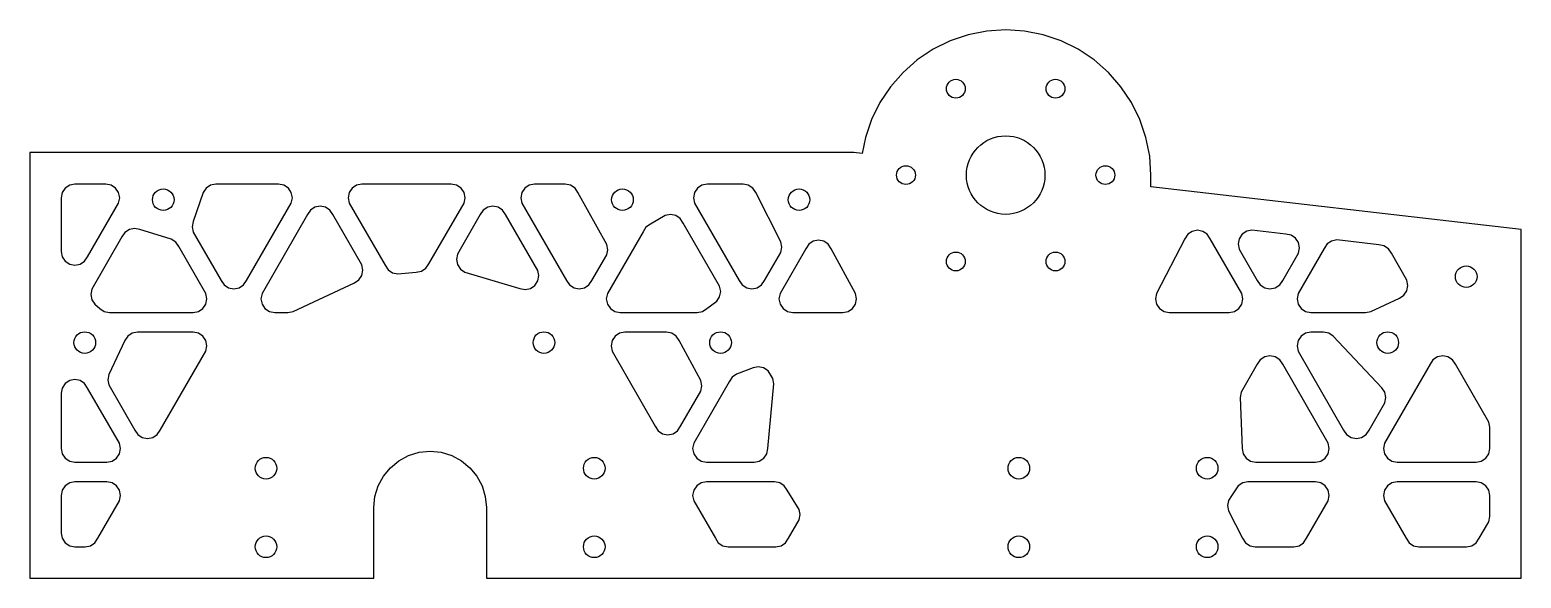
# Model space of a CAD drawing. Header units: millimetres. Extents: x 0 to 380, y 0 to 140.
import ezdxf

# ---------------------------------------------------------------- set-up
doc = ezdxf.new("R2010")
doc.units = ezdxf.units.MM

msp = doc.modelspace()

# ---------------------------------------------------------------- linework, layer by layer
at = {"layer": 'CUT'}
for points in [[(0, 108.4), (0, 0), (87.66, 0), (87.66, 18), (87.94, 20.8), (88.75, 23.49), (90.08, 25.97), (91.86, 28.14), (94.03, 29.92), (96.51, 31.25), (99.2, 32.06), (102, 32.34), (104.8, 32.06), (107.49, 31.25), (109.97, 29.92), (112.14, 28.14), (113.92, 25.97), (115.25, 23.49), (116.06, 20.8), (116.34, 18), (116.34, 0), (380, 0), (380, 88.8), (285.65, 99.68), (285.65, 102.67), (285.34, 107.5), (284.39, 112.25), (282.84, 116.83), (280.7, 121.17), (278.01, 125.19), (274.82, 128.83), (271.18, 132.02), (267.15, 134.71), (262.81, 136.85), (258.23, 138.41), (253.48, 139.35), (248.65, 139.67), (243.82, 139.35), (239.08, 138.41), (234.5, 136.85), (230.15, 134.71), (226.13, 132.02), (222.49, 128.83), (219.3, 125.19), (216.61, 121.17), (214.47, 116.83), (212.91, 112.25), (212.1, 108.16), (210, 108.4)], [(8, 83.22), (8.27, 81.88), (9.03, 80.75), (10.16, 79.99), (11.5, 79.72), (12.84, 79.99), (13.97, 80.75), (14.73, 81.88), (22.63, 95.56), (22.9, 96.9), (22.63, 98.24), (21.87, 99.37), (20.74, 100.13), (19.4, 100.4), (11.5, 100.4), (10.16, 100.13), (9.03, 99.37), (8.27, 98.24), (8, 96.9)], [(41.37, 89.51), (41.63, 88.17), (48.77, 75.82), (49.53, 74.68), (50.66, 73.92), (52, 73.66), (53.34, 73.92), (54.47, 74.68), (55.23, 75.82), (66.63, 95.56), (66.9, 96.9), (66.63, 98.24), (65.87, 99.37), (64.74, 100.13), (63.4, 100.4), (47.36, 100.4), (46.02, 100.13), (44.89, 99.37), (44.13, 98.24), (41.63, 90.85)], [(81.1, 96.9), (81.37, 95.56), (90.53, 79.7), (91.29, 78.56), (92.42, 77.8), (93.76, 77.53), (98.46, 77.92), (99.8, 78.19), (100.94, 78.95), (101.7, 80.09), (110.63, 95.56), (110.9, 96.9), (110.63, 98.24), (109.87, 99.37), (108.74, 100.13), (107.4, 100.4), (84.6, 100.4), (83.26, 100.13), (82.13, 99.37), (81.37, 98.24)], [(125.1, 96.9), (125.37, 95.56), (136.77, 75.82), (137.53, 74.68), (138.66, 73.92), (140, 73.66), (141.34, 73.92), (142.47, 74.68), (143.23, 75.82), (146.99, 82.33), (147.26, 83.67), (146.99, 85), (139.67, 98.24), (138.92, 99.37), (137.78, 100.13), (136.44, 100.4), (128.6, 100.4), (127.26, 100.13), (126.13, 99.37), (125.37, 98.24)], [(169.1, 96.9), (169.37, 95.56), (180.77, 75.82), (181.53, 74.68), (182.66, 73.92), (184, 73.66), (185.34, 73.92), (186.47, 74.68), (187.23, 75.82), (191.35, 82.96), (191.62, 84.29), (191.35, 85.63), (184.97, 98.24), (184.21, 99.37), (183.07, 100.13), (181.73, 100.4), (172.6, 100.4), (171.26, 100.13), (170.13, 99.37), (169.37, 98.24)], [(58.89, 71.16), (59.16, 69.82), (59.92, 68.68), (61.05, 67.92), (62.39, 67.66), (65.77, 67.66), (67.11, 67.92), (82.73, 75.23), (83.86, 75.99), (84.62, 77.12), (84.89, 78.46), (84.62, 79.8), (77.23, 92.6), (76.47, 93.74), (75.34, 94.5), (74, 94.76), (72.66, 94.5), (71.53, 93.74), (70.77, 92.6), (59.16, 72.5)], [(108.7, 81.21), (108.96, 79.87), (109.72, 78.74), (110.86, 77.98), (124.86, 73.82), (126.2, 73.56), (127.54, 73.82), (128.68, 74.58), (129.44, 75.72), (129.7, 77.06), (129.44, 78.4), (121.23, 92.6), (120.47, 93.74), (119.34, 94.5), (118, 94.76), (116.66, 94.5), (115.53, 93.74), (114.77, 92.6), (108.96, 82.55)], [(146.89, 71.16), (147.16, 69.82), (147.92, 68.68), (149.05, 67.92), (150.39, 67.66), (170.05, 67.66), (171.39, 67.92), (172.53, 68.68), (175.01, 70.53), (175.77, 71.67), (176.04, 73.01), (175.77, 74.35), (166.47, 90.46), (165.71, 91.6), (164.57, 92.36), (163.23, 92.62), (161.9, 92.36), (158.14, 90.13), (157, 89.37), (156.25, 88.24), (147.16, 72.5)], [(15.54, 72.27), (15.8, 70.93), (16.56, 69.8), (17.8, 68.68), (18.94, 67.92), (20.28, 67.66), (41.61, 67.66), (42.95, 67.92), (44.08, 68.68), (44.84, 69.82), (45.11, 71.16), (44.84, 72.5), (37.95, 84.44), (37.19, 85.57), (36.05, 86.33), (28.05, 88.8), (26.71, 89.07), (25.37, 88.8), (24.24, 88.04), (23.48, 86.91), (15.8, 73.61)], [(286.84, 71.16), (287.1, 69.82), (287.86, 68.68), (289, 67.92), (290.34, 67.66), (305.61, 67.66), (306.95, 67.92), (308.08, 68.68), (308.84, 69.82), (309.11, 71.16), (308.84, 72.5), (300.79, 86.45), (300.03, 87.59), (298.89, 88.34), (297.55, 88.61), (296.21, 88.34), (295.08, 87.59), (294.32, 86.45), (287.1, 72.5)], [(307.9, 85.13), (308.16, 83.79), (312.77, 75.82), (313.53, 74.68), (314.66, 73.92), (316, 73.66), (317.34, 73.92), (318.47, 74.68), (319.23, 75.82), (323.26, 82.8), (323.53, 84.14), (323.26, 85.48), (322.5, 86.61), (321.37, 87.37), (320.03, 87.64), (311.4, 88.63), (310.06, 88.37), (308.92, 87.61), (308.16, 86.47)], [(190.89, 71.16), (191.16, 69.82), (191.92, 68.68), (193.05, 67.92), (194.39, 67.66), (207.15, 67.66), (208.49, 67.92), (209.62, 68.68), (210.38, 69.82), (210.65, 71.16), (210.38, 72.5), (204.21, 83.91), (203.45, 85.04), (202.32, 85.8), (200.98, 86.07), (199.64, 85.8), (198.5, 85.04), (197.75, 83.91), (191.16, 72.5)], [(322.89, 71.16), (323.16, 69.82), (323.92, 68.68), (325.05, 67.92), (326.39, 67.66), (340.35, 67.66), (341.69, 67.92), (348.98, 71.33), (350.12, 72.09), (350.87, 73.22), (351.14, 74.56), (350.87, 75.9), (346.92, 82.75), (346.16, 83.89), (345.03, 84.64), (343.69, 84.91), (333.02, 86.14), (331.68, 85.87), (330.55, 85.12), (329.79, 83.98), (323.16, 72.5)], [(19.86, 50.55), (20.13, 49.21), (26.77, 37.71), (27.53, 36.58), (28.66, 35.82), (30, 35.55), (31.34, 35.82), (32.47, 36.58), (33.23, 37.71), (44.84, 57.82), (45.11, 59.16), (44.84, 60.5), (44.08, 61.63), (42.95, 62.39), (41.61, 62.66), (27.42, 62.66), (26.08, 62.39), (24.95, 61.63), (24.19, 60.5), (20.13, 51.89)], [(148.1, 59.16), (148.37, 57.82), (159.33, 38.69), (160.09, 37.55), (161.22, 36.79), (162.56, 36.53), (163.9, 36.79), (165.04, 37.55), (165.8, 38.69), (170.97, 47.65), (171.24, 48.99), (170.97, 50.33), (165.49, 60.5), (164.73, 61.63), (163.59, 62.39), (162.25, 62.66), (151.6, 62.66), (150.26, 62.39), (149.13, 61.63), (148.37, 60.5)], [(322.89, 59.16), (323.16, 57.82), (334.77, 37.71), (335.53, 36.58), (336.66, 35.82), (338, 35.55), (339.34, 35.82), (340.47, 36.58), (341.23, 37.71), (345.25, 44.67), (345.51, 46.01), (345.25, 47.35), (344.49, 48.48), (332.09, 61.63), (330.95, 62.39), (329.61, 62.66), (326.39, 62.66), (325.05, 62.39), (323.92, 61.63), (323.16, 60.5)], [(168.89, 33.05), (169.16, 31.71), (169.92, 30.58), (171.05, 29.82), (172.39, 29.55), (184.53, 29.55), (185.87, 29.82), (187.01, 30.58), (187.77, 31.71), (188.03, 33.05), (189.6, 49.52), (189.33, 50.86), (188.85, 51.7), (188.09, 52.83), (186.96, 53.59), (185.62, 53.86), (184.28, 53.59), (180.09, 51.94), (178.95, 51.18), (178.2, 50.04), (169.16, 34.39)], [(308.37, 46), (308.87, 33.05), (309.14, 31.71), (309.9, 30.58), (311.03, 29.82), (312.37, 29.55), (327.61, 29.55), (328.95, 29.82), (330.08, 30.58), (330.84, 31.71), (331.11, 33.05), (330.84, 34.39), (319.23, 54.5), (318.47, 55.63), (317.34, 56.39), (316, 56.66), (314.66, 56.39), (313.53, 55.63), (312.77, 54.5), (308.64, 47.34)], [(344.89, 33.05), (345.16, 31.71), (345.92, 30.58), (347.05, 29.82), (348.39, 29.55), (368.5, 29.55), (369.84, 29.82), (370.97, 30.58), (371.73, 31.71), (372, 33.05), (372, 38.44), (371.73, 39.77), (363.23, 54.5), (362.47, 55.63), (361.34, 56.39), (360, 56.66), (358.66, 56.39), (357.53, 55.63), (356.77, 54.5), (345.16, 34.39)], [(8, 33.05), (8.27, 31.71), (9.03, 30.58), (10.16, 29.82), (11.5, 29.55), (19.61, 29.55), (20.95, 29.82), (22.08, 30.58), (22.84, 31.71), (23.11, 33.05), (22.84, 34.39), (14.73, 48.43), (13.97, 49.57), (12.84, 50.33), (11.5, 50.6), (10.16, 50.33), (9.03, 49.57), (8.27, 48.43), (8, 47.1)], [(8, 11.5), (8.27, 10.16), (9.03, 9.03), (10.16, 8.27), (11.5, 8), (14.09, 8), (15.43, 8.27), (16.57, 9.03), (17.33, 10.16), (22.84, 19.71), (23.11, 21.05), (22.84, 22.39), (22.08, 23.53), (20.95, 24.29), (19.61, 24.55), (11.5, 24.55), (10.16, 24.29), (9.03, 23.53), (8.27, 22.39), (8, 21.05)], [(168.89, 21.05), (169.16, 19.71), (174.67, 10.16), (175.43, 9.03), (176.57, 8.27), (177.91, 8), (190.09, 8), (191.43, 8.27), (192.57, 9.03), (193.33, 10.16), (196.03, 14.84), (196.29, 16.18), (196.03, 17.52), (192.97, 22.39), (192.21, 23.53), (191.08, 24.29), (189.74, 24.55), (172.39, 24.55), (171.05, 24.29), (169.92, 23.53), (169.16, 22.39)], [(305.15, 18.48), (305.42, 17.14), (309.03, 10.16), (309.79, 9.03), (310.92, 8.27), (312.26, 8), (322.09, 8), (323.43, 8.27), (324.57, 9.03), (325.33, 10.16), (330.84, 19.71), (331.11, 21.05), (330.84, 22.39), (330.08, 23.53), (328.95, 24.29), (327.61, 24.55), (310.39, 24.55), (309.05, 24.29), (307.92, 23.53), (306.18, 20.95), (305.42, 19.82)], [(344.89, 21.05), (345.16, 19.71), (350.67, 10.16), (351.43, 9.03), (352.57, 8.27), (353.91, 8), (366.09, 8), (367.43, 8.27), (368.57, 9.03), (369.33, 10.16), (371.73, 14.33), (372, 15.67), (372, 21.05), (371.73, 22.39), (370.97, 23.53), (369.84, 24.29), (368.5, 24.55), (348.39, 24.55), (347.05, 24.29), (345.92, 23.53), (345.16, 22.39)]]:
    msp.add_lwpolyline(points, close=True, dxfattribs=at)
for centre, radius in [((235.95, 124.67), 2.4), ((261.35, 124.67), 2.4), ((248.65, 102.67), 10), ((223.25, 102.67), 2.4), ((274.05, 102.67), 2.4), ((34, 96.4), 2.75), ((151, 96.4), 2.75), ((196, 96.4), 2.75), ((235.95, 80.67), 2.4), ((261.35, 80.67), 2.4), ((366, 76.8), 2.75), ((14, 60), 2.75), ((131, 60), 2.75), ((176, 60), 2.75), ((346, 60), 2.75), ((60.18, 28), 2.75), ((143.82, 28), 2.75), ((252, 28), 2.75), ((300, 28), 2.75), ((60.18, 8), 2.75), ((143.82, 8), 2.75), ((252, 8), 2.75), ((300, 8), 2.75)]:
    msp.add_circle(centre, radius, dxfattribs=at)

doc.saveas('drawing.dxf')
